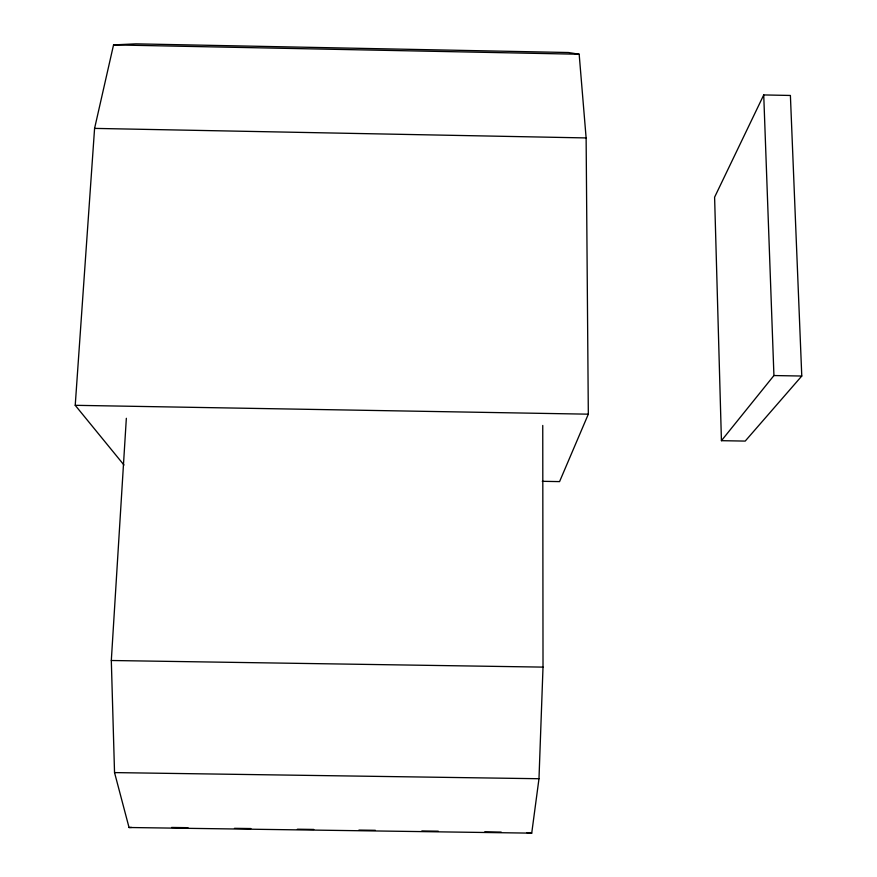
<?xml version="1.0" encoding="UTF-8"?>
<svg xmlns="http://www.w3.org/2000/svg" width="877" height="877" viewBox="0 0 877 877"><rect width="100%" height="100%" fill="white"/><g stroke="black" fill="none" stroke-linecap="round" stroke-linejoin="round"><path stroke-width="1.32" d="M126.343 418.296L111.313 660.502L114.536 772.593L129.04 827.504L531.725 833.15L538.982 778.721L543.016 667.112L542.753 425.455M123.975 465.007L75.225 405.317L94.584 128.393L113.55 44.902L135.968 43.85L568.482 52.521L579.171 54.242L586.121 137.93L588.324 414.174L559.57 481.605L542.282 481.309M763.735 94.935L714.602 197.193L721.431 440.682L745.209 441.087L801.775 376.036L790.396 95.461L763.735 94.935L773.931 375.542L721.431 440.682M129.04 827.504L131.594 827.439M111.313 660.502L543.016 667.112M114.536 772.593L538.982 778.721M171.552 827.449L187.974 827.68M234.466 828.327L250.888 828.557M297.38 829.214L313.802 829.445M358.934 830.081L375.345 830.311M421.848 830.957L438.259 831.188M484.762 831.845L501.173 832.076M75.225 405.317L588.324 414.174M773.931 375.542L801.775 376.036M113.55 44.902L579.171 54.242M94.584 128.393L586.121 137.93M526.858 832.646L531.725 833.15"/></g></svg>
